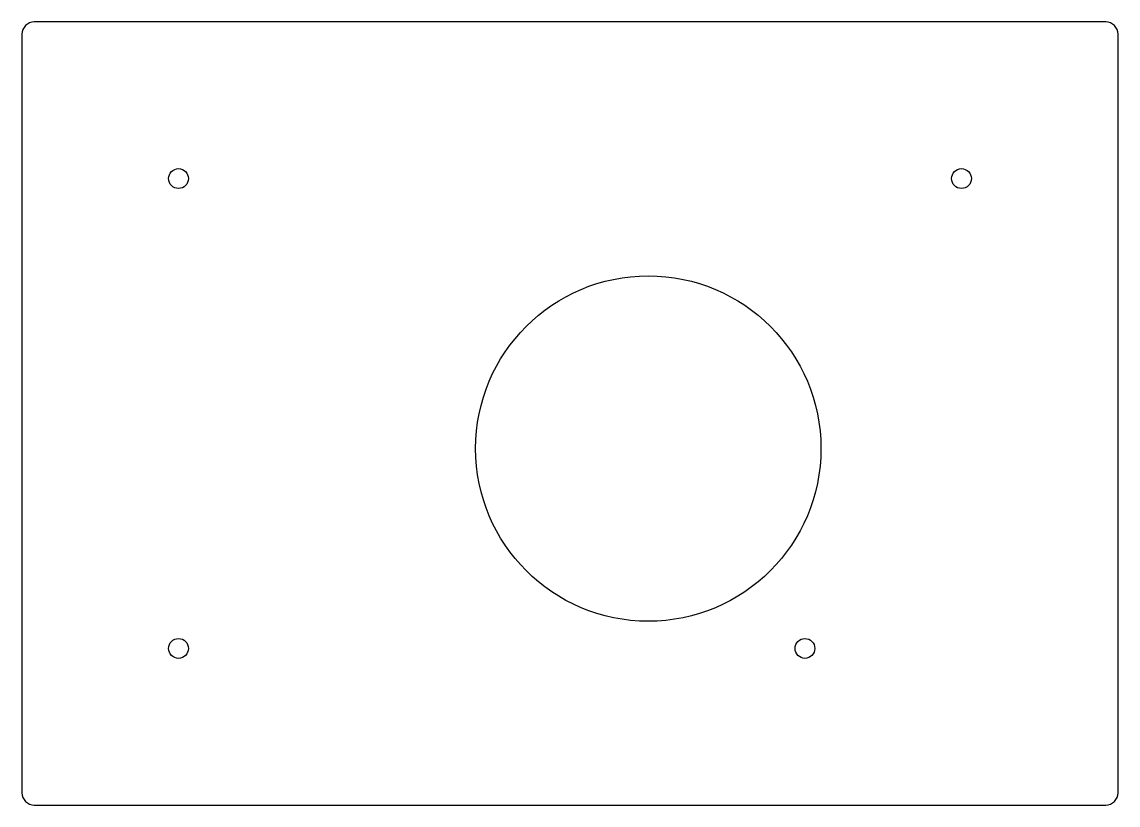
# Model space of a CAD drawing. Header units: millimetres. Extents: x 0 to 133, y -95 to 0.
import ezdxf

# ---------------------------------------------------------------- set-up
doc = ezdxf.new("R2010")
doc.units = ezdxf.units.MM
doc.layers.get('0').update_dxf_attribs({"linetype": 'CONTINUOUS'})

msp = doc.modelspace()

# ---------------------------------------------------------------- linework, layer by layer
msp.add_lwpolyline([(1.5, -95), (131.5, -95, 0.414214), (133, -93.5), (133, -1.5, 0.414214), (131.5, 0), (1.5, 0, 0.414214), (0, -1.5), (0, -93.5, 0.414214)], format="xyb", close=True)
for centre, radius in [((19, -19), 1.2), ((114, -19), 1.2), ((76, -51.75), 20.95), ((19, -76), 1.2), ((95, -76), 1.2)]:
    msp.add_circle(centre, radius)

doc.saveas('drawing.dxf')
